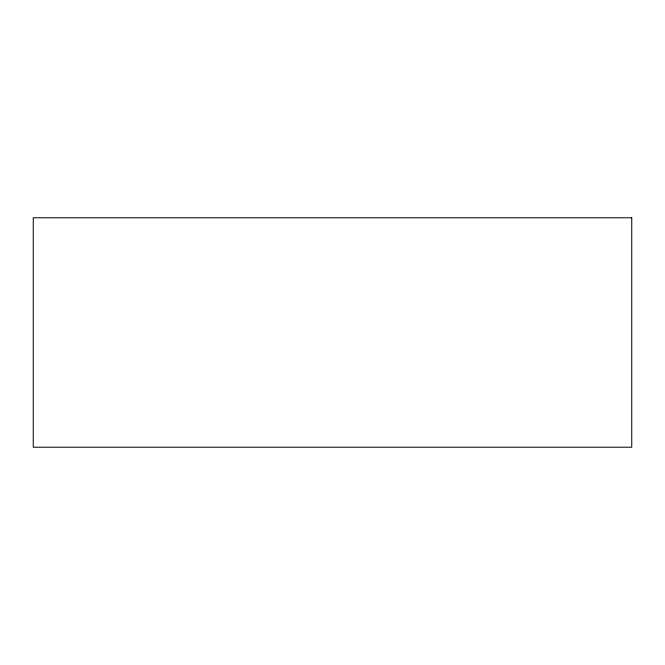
<?xml version="1.0" encoding="UTF-8"?>
<svg xmlns="http://www.w3.org/2000/svg" width="665" height="665" viewBox="0 0 665 665"><rect width="100%" height="100%" fill="white"/><g stroke="black" fill="none" stroke-linecap="round" stroke-linejoin="round"><path stroke-width="1" d="M631.75 217.788L33.25 217.788L33.25 447.213L631.75 447.213L631.75 217.788"/></g></svg>
